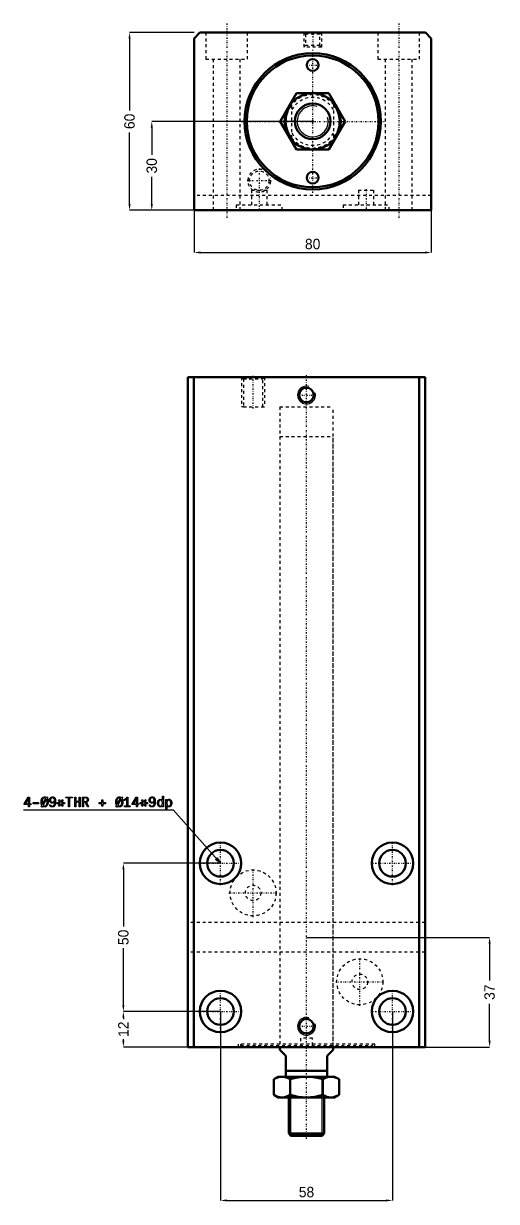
# Model space of a CAD drawing. Header units: millimetres. Extents: x -97 to 358, y -364 to 34.
# Drawn here: x -97.5 to 62, y -364.4 to 33 of the extents above; entities that cross this region are included whole.
import ezdxf

# ---------------------------------------------------------------- set-up
doc = ezdxf.new("R2010")
doc.units = ezdxf.units.MM
doc.linetypes.add('Center', pattern=[1.5, 0.45, -0.5, 0.05, -0.5])
doc.linetypes.add('Dashed', pattern=[2, 1, -1])
for name, color, linetype, lineweight in [('2d ConnectionPoints', 7, 'Continuous', 50), ('AM_0', 7, 'Continuous', 50), ('AM_5', 3, 'Continuous', 25), ('AM_7', 7, 'Center', 25), ('AM_9', 6, 'Dashed', 25)]:
    doc.layers.add(name, color=color, linetype=linetype, lineweight=lineweight)
doc.dimstyles.new('ISO-25', dxfattribs={"dimtxt": 2.5, "dimasz": 2.5, "dimexe": 1.25, "dimexo": 0.625, "dimtad": 1, "dimtxsty": 'Standard', "dimcen": 2.5, "dimadec": 0, "dimazin": 0, "dimtfac": 1, "dimtmove": 0, "dimatfit": 3, "dimfxl": 1, "dimarcsym": 0})

# ---------------------------------------------------------------- blocks, each defined once
blk = doc.blocks.new('1_JECR_32_150ST_EX_rod_0_in_JECR_MF_LA_32_150ST_EX_0_0')
at = {"layer": 'AM_0'}
for p, q in [((-10.97, 0), (-5.48, 9.5)), ((-5.48, 9.5), (5.48, 9.5)), ((5.48, 9.5), (10.97, 0)), ((-5.48, -9.5), (-10.97, 0)), ((10.97, 0), (5.48, -9.5)), ((5.48, -9.5), (-5.48, -9.5))]:
    blk.add_line(p, q, dxfattribs=at)
for radius in [9.5, 6]:
    blk.add_circle((0, 0), radius, dxfattribs=at)
at = {"layer": 'AM_5'}
blk.add_arc((0, 0), 5.23, 75, 15, dxfattribs=at)
at = {"layer": 'AM_9'}
for p, q in [((-7, -5.66), (-7, 5.66)), ((7, 5.66), (7, -5.66))]:
    blk.add_line(p, q, dxfattribs=at)
for points in [[(-7, 5.66), (-7.47, 5.03), (-7.88, 4.36), (-8.23, 3.65), (-8.51, 2.92), (-8.73, 2.17), (-8.89, 1.4), (-8.98, 0.62), (-9, -0.17), (-8.95, -0.95), (-8.83, -1.73), (-8.65, -2.49), (-8.4, -3.23), (-8.09, -3.95), (-7.71, -4.64), (-7.28, -5.3), (-7, -5.66)], [(7, -5.66), (7.47, -5.03), (7.88, -4.36), (8.23, -3.65), (8.51, -2.92), (8.73, -2.17), (8.89, -1.4), (8.98, -0.62), (9, 0.17), (8.95, 0.95), (8.83, 1.73), (8.65, 2.49), (8.4, 3.23), (8.09, 3.95), (7.71, 4.64), (7.28, 5.3), (7, 5.66)]]:
    blk.add_lwpolyline(points, dxfattribs=at)
for radius, start, end in [(9, 38.9424, 141.0576), (8.07, 29.8085, 150.1915), (8.07, 209.8085, 330.1915), (9, 218.9424, 321.0576)]:
    blk.add_arc((0, 0), radius, start, end, dxfattribs=at)
blk = doc.blocks.new('2_JECR_MF_LA_32_150ST_EX_0_body_0_in_JECR_MF_LA_32_150ST_EX_0_0')
at = {"layer": 'AM_0'}
for p, q in [((-38, 30), (-40, 28)), ((-40, 28), (-40, -30)), ((38, 30), (-38, 30)), ((40, 28), (38, 30)), ((40, -30), (40, 28)), ((-40, -30), (40, -30))]:
    blk.add_line(p, q, dxfattribs=at)
for centre, radius in [((0, 0), 23), ((0, 0), 22.25), ((0, 19), 2), ((0, -19), 2)]:
    blk.add_circle(centre, radius, dxfattribs=at)
at = {"layer": 'AM_5', "linetype": 'Dashed'}
for p, q in [((-3, 30), (-3, 25)), ((3, 30), (3, 25))]:
    blk.add_line(p, q, dxfattribs=at)
blk.add_arc((-18, -20), 3.8615, 75, 15, dxfattribs=at)
at = {"layer": 'AM_7'}
for p, q in [((-29, 33), (-29, -33)), ((29, 33), (29, -33)), ((0, 30.25), (0, 24.75)), ((0, -24.15), (0, 24.15)), ((-2.1, 19), (2.1, 19)), ((-24.15, 0), (24.15, 0)), ((-18, -15.9454), (-18, -30.34)), ((-2.1, -19), (2.1, -19)), ((-22.0546, -20), (-13.9454, -20)), ((18, -22.86), (18, -30.34))]:
    blk.add_line(p, q, dxfattribs=at)
at = {"layer": 'AM_9'}
for p, q in [((-36, 30), (-36, 21)), ((-22, 21), (-22, 30)), ((-3, 30), (-2.4585, 29.4585)), ((-2.4585, 29.4585), (-2.4585, 25.5415)), ((2.4585, 29.4585), (-2.4585, 29.4585)), ((2.4585, 29.4585), (3, 30)), ((2.4585, 25.5415), (2.4585, 29.4585)), ((22, 30), (22, 21)), ((36, 21), (36, 30)), ((-2.4585, 25.5415), (-3, 25)), ((3, 25), (-3, 25)), ((2.4585, 25.5415), (-2.4585, 25.5415)), ((3, 25), (2.4585, 25.5415)), ((-36, 21), (-22, 21)), ((-33.5, 21), (-33.5, -30)), ((-24.5, -30), (-24.5, 21)), ((22, 21), (36, 21)), ((24.5, 21), (24.5, -30)), ((33.5, -30), (33.5, 21)), ((-20.6, -23.2), (-15.4, -23.2)), ((-20.6, -23.2), (-20.6, -28.2)), ((-15.4, -28.2), (-15.4, -23.2)), ((15.4, -23.2), (20.6, -23.2)), ((15.4, -23.2), (15.4, -28.2)), ((20.6, -28.2), (20.6, -23.2)), ((40, -25), (-40, -25)), ((-25.75, -28.2), (-10.25, -28.2)), ((-25.75, -28.2), (-25.75, -30)), ((-10.25, -30), (-10.25, -28.2)), ((10.25, -28.2), (25.75, -28.2)), ((10.25, -28.2), (10.25, -30)), ((25.75, -30), (25.75, -28.2))]:
    blk.add_line(p, q, dxfattribs=at)
blk.add_circle((-18, -20), 3.2805, dxfattribs=at)
blk = doc.blocks.new('*D3')
at = {"layer": 'AM_5', "color": 0, "lineweight": -2}
for p, q in [((-40, 30), (-61.75, 30)), ((-61.75, 27.9), (-61.75, 3.71)), ((-61.75, -27.9), (-61.75, -3.71)), ((-40, -30), (-61.75, -30))]:
    blk.add_line(p, q, dxfattribs=at)
at = {"layer": 'AM_5', "color": 0}
for points in [[(-61.4, 27.9), (-62.1, 27.9), (-61.75, 30)], [(-62.1, -27.9), (-61.4, -27.9), (-61.75, -30)]]:
    blk.add_solid(points, dxfattribs=at)
at = {"layer": 'Defpoints', "color": 0}
for p in [(-40, 30), (-61.75, -30), (-40, -30)]:
    blk.add_point(p, dxfattribs=at)
at = {"layer": 'AM_5', "color": 0, "insert": (-61.75, 0), "char_height": 3.5, "attachment_point": 5, "rotation": 90}
blk.add_mtext('60', dxfattribs=at)
blk = doc.blocks.new('*D4')
at = {"layer": 'AM_5', "color": 0, "lineweight": -2}
for p, q in [((0, 0), (-54.25, 0)), ((-54.25, -2.1), (-54.25, -11.29)), ((-54.25, -27.9), (-54.25, -18.71)), ((-40, -30), (-54.25, -30))]:
    blk.add_line(p, q, dxfattribs=at)
at = {"layer": 'AM_5', "color": 0}
for points in [[(-53.9, -2.1), (-54.6, -2.1), (-54.25, 0)], [(-54.6, -27.9), (-53.9, -27.9), (-54.25, -30)]]:
    blk.add_solid(points, dxfattribs=at)
at = {"layer": 'Defpoints', "color": 0}
for p in [(0, 0), (-54.25, -30), (-40, -30)]:
    blk.add_point(p, dxfattribs=at)
at = {"layer": 'AM_5', "color": 0, "insert": (-54.25, -15), "char_height": 3.5, "attachment_point": 5, "rotation": 90}
blk.add_mtext('30', dxfattribs=at)
blk = doc.blocks.new('*D5')
at = {"layer": 'AM_5', "color": 0, "lineweight": -2}
for p, q in [((-40, -30), (-40, -44.25)), ((40, -30), (40, -44.25)), ((-37.9, -44.25), (37.9, -44.25))]:
    blk.add_line(p, q, dxfattribs=at)
at = {"layer": 'AM_5', "color": 0}
for points in [[(-37.9, -43.9), (-37.9, -44.6), (-40, -44.25)], [(37.9, -44.6), (37.9, -43.9), (40, -44.25)]]:
    blk.add_solid(points, dxfattribs=at)
at = {"layer": 'Defpoints', "color": 0}
for p in [(-40, -30), (40, -30), (40, -44.25)]:
    blk.add_point(p, dxfattribs=at)
at = {"layer": 'AM_5', "color": 0, "insert": (0, -41.41), "char_height": 3.5, "attachment_point": 5}
blk.add_mtext('80', dxfattribs=at)
blk = doc.blocks.new('1_JECR_32_150ST_EX_rod_0_in_JECR_MF_LA_32_150ST_EX_0_4')
at = {"layer": 'AM_0'}
for p, q in [((9, -1), (9, 0)), ((-9, 0), (-9, -1)), ((-7, -3), (-9, -1)), ((-7, -10), (-7, -3)), ((9, -1), (7, -3)), ((7, -3), (7, -10)), ((-9.5, -10), (-10.97, -10.85)), ((-10.97, -10.85), (-10.97, -16.15)), ((-9.5, -10), (9.5, -10)), ((-7, -8), (7, -8)), ((-5.48, -10.85), (-5.48, -16.15)), ((5.48, -10.85), (5.48, -16.15)), ((10.97, -10.85), (9.5, -10)), ((10.97, -10.85), (10.97, -16.15)), ((-10.97, -16.15), (-9.5, -17)), ((-9.5, -17), (9.5, -17)), ((-6, -17), (-6, -29.23)), ((6, -29.23), (6, -17)), ((9.5, -17), (10.97, -16.15)), ((-6, -29.23), (6, -29.23)), ((-6, -29.23), (-5.23, -30)), ((-5.23, -30), (5.23, -30)), ((5.23, -30), (6, -29.23))]:
    blk.add_line(p, q, dxfattribs=at)
for points in [[(-8.23, -10), (-8.42, -10), (-9.06, -10.08), (-9.7, -10.26), (-10.34, -10.52), (-10.97, -10.85)], [(-5.48, -10.85), (-6.15, -10.5), (-6.83, -10.23), (-7.53, -10.06), (-8.23, -10)], [(0, -10), (-0.03, -10), (-1.4, -10.06), (-2.76, -10.23), (-4.13, -10.5), (-5.48, -10.85)], [(5.48, -10.85), (4.15, -10.5), (2.8, -10.23), (1.4, -10.06), (0, -10)], [(8.23, -10), (8.03, -10), (7.39, -10.08), (6.76, -10.26), (6.12, -10.52), (5.48, -10.85)], [(10.97, -10.85), (10.3, -10.5), (9.63, -10.23), (8.93, -10.06), (8.23, -10)], [(-10.97, -16.15), (-10.3, -16.5), (-9.63, -16.77), (-8.93, -16.94), (-8.23, -17)], [(-8.23, -17), (-8.03, -17), (-7.39, -16.92), (-6.76, -16.74), (-6.12, -16.48), (-5.48, -16.15)], [(-5.48, -16.15), (-4.15, -16.5), (-2.8, -16.77), (-1.4, -16.94), (0, -17)], [(0, -17), (0.03, -17), (1.4, -16.94), (2.76, -16.77), (4.13, -16.5), (5.48, -16.15)], [(5.48, -16.15), (6.15, -16.5), (6.83, -16.77), (7.53, -16.94), (8.23, -17)], [(8.23, -17), (8.42, -17), (9.06, -16.92), (9.7, -16.74), (10.34, -16.48), (10.97, -16.15)]]:
    blk.add_lwpolyline(points, dxfattribs=at)
at = {"layer": 'AM_5'}
for p, q in [((-5.23, -30), (-5.23, -10)), ((5.23, -30), (5.23, -10))]:
    blk.add_line(p, q, dxfattribs=at)
at = {"layer": 'AM_7'}
blk.add_line((0, -31), (0, 227.3), dxfattribs=at)
at = {"layer": 'AM_9'}
for p, q in [((-9, 216), (9, 216)), ((-9, 216), (-9, 0)), ((9, 0), (9, 216))]:
    blk.add_line(p, q, dxfattribs=at)
blk = doc.blocks.new('2_JECR_MF_LA_32_150ST_EX_0_body_0_in_JECR_MF_LA_32_150ST_EX_0_4')
at = {"layer": 'AM_0'}
for p, q in [((40, 226), (-40, 226)), ((-40, 226), (-40, 0)), ((-38, 226), (-38, 0)), ((38, 226), (38, 0)), ((40, 226), (40, 0)), ((40, 0), (-40, 0))]:
    blk.add_line(p, q, dxfattribs=at)
for centre, radius in [((0, 220), 2.4585), ((-29, 62), 7), ((29, 62), 7), ((-29, 62), 4.5), ((29, 62), 4.5), ((-29, 12), 7), ((-29, 12), 4.5), ((29, 12), 7), ((29, 12), 4.5), ((0, 7), 2.4585)]:
    blk.add_circle(centre, radius, dxfattribs=at)
at = {"layer": 'AM_5', "linetype": 'Dashed'}
for p, q in [((-21.8615, 226), (-21.8615, 216)), ((-14.1385, 226), (-14.1385, 216)), ((-21.2805, 216), (-21.8615, 216)), ((-14.7195, 216), (-14.1385, 216))]:
    blk.add_line(p, q, dxfattribs=at)
at = {"layer": 'AM_5'}
for centre in [(0, 220), (0, 7)]:
    blk.add_arc(centre, 3, 75, 15, dxfattribs=at)
at = {"layer": 'AM_7'}
for p, q in [((-18, 215.5), (-18, 226.5)), ((-3.15, 220), (3.15, 220)), ((-29, 54.65), (-29, 69.35)), ((29, 54.65), (29, 69.35)), ((-36.35, 62), (-21.65, 62)), ((-18, 43.8625), (-18, 60.1375)), ((21.65, 62), (36.35, 62)), ((-26.1375, 52), (-9.8625, 52)), ((18, 13.8625), (18, 30.1375)), ((9.8625, 22), (26.1375, 22)), ((-29, 4.65), (-29, 19.35)), ((29, 4.65), (29, 19.35)), ((-36.35, 12), (-21.65, 12)), ((21.65, 12), (36.35, 12)), ((-3.15, 7), (3.15, 7))]:
    blk.add_line(p, q, dxfattribs=at)
at = {"layer": 'AM_9'}
for p, q in [((-21.8615, 226), (-21.2805, 225.419)), ((-21.2805, 225.419), (-21.2805, 216)), ((-21.2805, 225.419), (-14.7195, 225.419)), ((-14.7195, 225.419), (-14.1385, 226)), ((-14.7195, 216), (-14.7195, 225.419)), ((-21.2805, 216), (-14.7195, 216)), ((-9, 206), (9, 206)), ((-9, 206), (-9, 0.5)), ((9, 0.5), (9, 206)), ((40, 42), (-40, 42)), ((40, 32), (-40, 32)), ((23, 1), (-23, 1)), ((-23, 1), (-23, 0)), ((-22.25, 1), (-22.25, 0.5)), ((-22.25, 0.5), (22.25, 0.5)), ((2, 3), (-2, 3)), ((-2, 3), (-2, 0.5)), ((2, 0.5), (2, 3)), ((22.25, 0.5), (22.25, 1)), ((23, 0), (23, 1))]:
    blk.add_line(p, q, dxfattribs=at)
for centre, radius in [((-18, 52), 7.75), ((-18, 52), 2.6), ((18, 22), 7.75), ((18, 22), 2.6)]:
    blk.add_circle(centre, radius, dxfattribs=at)
blk = doc.blocks.new('*D34')
at = {"layer": 'AM_5', "color": 0, "lineweight": -2}
for p, q in [((-31.08, -300.33), (-31.08, -364.08)), ((26.92, -300.33), (26.92, -364.08)), ((-28.98, -364.08), (24.82, -364.08))]:
    blk.add_line(p, q, dxfattribs=at)
at = {"layer": 'AM_5', "color": 0}
for points in [[(-28.98, -363.73), (-28.98, -364.43), (-31.08, -364.08)], [(24.82, -364.43), (24.82, -363.73), (26.92, -364.08)]]:
    blk.add_solid(points, dxfattribs=at)
at = {"layer": 'Defpoints', "color": 0}
for p in [(-31.08, -300.33), (26.92, -300.33), (26.92, -364.08)]:
    blk.add_point(p, dxfattribs=at)
at = {"layer": 'AM_5', "color": 0, "insert": (-2.08, -361.28), "char_height": 3.5, "attachment_point": 5}
blk.add_mtext('58', dxfattribs=at)
blk = doc.blocks.new('*D35')
at = {"layer": 'AM_5', "color": 0, "lineweight": -2}
for p, q in [((-31.08, -250.33), (-63.83, -250.33)), ((-63.83, -252.43), (-63.83, -271.66)), ((-63.83, -298.23), (-63.83, -279.01)), ((-31.08, -300.33), (-63.83, -300.33))]:
    blk.add_line(p, q, dxfattribs=at)
at = {"layer": 'AM_5', "color": 0}
for points in [[(-63.48, -252.43), (-64.18, -252.43), (-63.83, -250.33)], [(-64.18, -298.23), (-63.48, -298.23), (-63.83, -300.33)]]:
    blk.add_solid(points, dxfattribs=at)
at = {"layer": 'Defpoints', "color": 0}
for p in [(-31.08, -250.33), (-63.83, -300.33), (-31.08, -300.33)]:
    blk.add_point(p, dxfattribs=at)
at = {"layer": 'AM_5', "color": 0, "insert": (-63.83, -275.33), "char_height": 3.5, "attachment_point": 5, "rotation": 90}
blk.add_mtext('50', dxfattribs=at)
blk = doc.blocks.new('*D36')
at = {"layer": 'AM_5', "color": 0, "lineweight": -2}
for p, q in [((-2.08, -275.33), (59.67, -275.33)), ((59.67, -277.43), (59.67, -289.87)), ((59.67, -310.23), (59.67, -297.8)), ((37.92, -312.33), (59.67, -312.33))]:
    blk.add_line(p, q, dxfattribs=at)
at = {"layer": 'AM_5', "color": 0}
for points in [[(60.02, -277.43), (59.32, -277.43), (59.67, -275.33)], [(59.32, -310.23), (60.02, -310.23), (59.67, -312.33)]]:
    blk.add_solid(points, dxfattribs=at)
at = {"layer": 'Defpoints', "color": 0}
for p in [(-2.08, -275.33), (59.67, -275.33), (37.92, -312.33)]:
    blk.add_point(p, dxfattribs=at)
at = {"layer": 'AM_5', "color": 0, "insert": (59.67, -293.83), "char_height": 3.5, "attachment_point": 5, "rotation": 90}
blk.add_mtext('37', dxfattribs=at)
blk = doc.blocks.new('*D37')
at = {"layer": 'AM_5', "color": 0, "lineweight": -2}
for p, q in [((-31.08, -300.33), (-63.83, -300.33)), ((-63.83, -302.43), (-63.83, -302.95)), ((-63.83, -310.23), (-63.83, -309.72)), ((-42.08, -312.33), (-63.83, -312.33))]:
    blk.add_line(p, q, dxfattribs=at)
at = {"layer": 'AM_5', "color": 0}
for points in [[(-63.48, -302.43), (-64.18, -302.43), (-63.83, -300.33)], [(-64.18, -310.23), (-63.48, -310.23), (-63.83, -312.33)]]:
    blk.add_solid(points, dxfattribs=at)
at = {"layer": 'Defpoints', "color": 0}
for p in [(-63.83, -300.33), (-31.08, -300.33), (-42.08, -312.33)]:
    blk.add_point(p, dxfattribs=at)
at = {"layer": 'AM_5', "color": 0, "insert": (-63.83, -306.33), "char_height": 3.5, "attachment_point": 5, "rotation": 90}
blk.add_mtext('12', dxfattribs=at)

msp = doc.modelspace()

# ---------------------------------------------------------------- linework, layer by layer
at = {"layer": '2d ConnectionPoints'}
for p in [(0, 0), (0, 0), (-2.084, -312.332), (-2.084, -312.332)]:
    msp.add_point(p, dxfattribs=at)
at = {"layer": 'AM_5'}
for p, q in [((-97.484, -232.332), (-47.084, -232.332)), ((-47.084, -232.332), (-31.084, -250.332))]:
    msp.add_line(p, q, dxfattribs=at)
for points in [[(-95.787, -230.554), (-97.261, -230.554), (-97.261, -230.258), (-95.919, -227.983), (-95.468, -227.983), (-95.468, -230.247), (-94.977, -230.247), (-94.977, -230.554), (-95.468, -230.554), (-95.468, -231.282), (-95.787, -231.282), (-95.787, -230.554)], [(-95.782, -230.247), (-95.782, -228.365), (-96.87, -230.247), (-95.782, -230.247)], [(-94.229, -229.817), (-92.409, -229.817), (-92.409, -230.226), (-94.229, -230.226), (-94.229, -229.817)], [(-91.343, -230.74), (-91.343, -230.74), (-91.39, -230.646), (-91.452, -230.495), (-91.452, -230.495), (-91.503, -230.333), (-91.53, -230.218), (-91.53, -230.218), (-91.553, -230.1), (-91.577, -229.918), (-91.577, -229.918), (-91.59, -229.729), (-91.593, -229.601), (-91.593, -229.601), (-91.587, -229.406), (-91.557, -229.133), (-91.557, -229.133), (-91.501, -228.882), (-91.45, -228.727), (-91.45, -228.727), (-91.387, -228.584), (-91.274, -228.394), (-91.274, -228.394), (-91.138, -228.234), (-91.034, -228.145), (-91.034, -228.145), (-90.921, -228.07), (-90.736, -227.989), (-90.736, -227.989), (-90.532, -227.946), (-90.385, -227.938), (-90.385, -227.938), (-90.235, -227.946), (-90.026, -227.992), (-90.026, -227.992), (-89.835, -228.077), (-89.718, -228.156), (-89.593, -227.935), (-89.293, -228.108), (-89.473, -228.422), (-89.473, -228.422), (-89.416, -228.513), (-89.343, -228.661), (-89.343, -228.661), (-89.282, -228.825), (-89.248, -228.942), (-89.248, -228.942), (-89.221, -229.065), (-89.191, -229.259), (-89.191, -229.259), (-89.175, -229.463), (-89.172, -229.605), (-89.172, -229.605), (-89.178, -229.793), (-89.206, -230.061), (-89.206, -230.061), (-89.257, -230.314), (-89.305, -230.474), (-89.305, -230.474), (-89.364, -230.624), (-89.473, -230.826), (-89.473, -230.826), (-89.607, -230.999), (-89.71, -231.099), (-89.71, -231.099), (-89.824, -231.183), (-90.014, -231.274), (-90.014, -231.274), (-90.226, -231.323), (-90.38, -231.332), (-90.38, -231.332), (-90.551, -231.32), (-90.786, -231.258), (-90.786, -231.258), (-90.996, -231.143), (-91.122, -231.036), (-91.302, -231.346), (-91.593, -231.182), (-91.343, -230.74)], [(-91.252, -229.635), (-91.252, -229.635), (-91.246, -229.802), (-91.218, -230.04), (-91.218, -230.04), (-91.164, -230.262), (-91.115, -230.401), (-89.969, -228.42), (-89.969, -228.42), (-90.045, -228.364), (-90.165, -228.304), (-90.165, -228.304), (-90.291, -228.271), (-90.378, -228.265), (-90.378, -228.265), (-90.47, -228.272), (-90.604, -228.308), (-90.604, -228.308), (-90.731, -228.376), (-90.813, -228.438), (-90.813, -228.438), (-90.889, -228.513), (-90.993, -228.646), (-90.993, -228.646), (-91.081, -228.804), (-91.132, -228.924), (-91.132, -228.924), (-91.175, -229.052), (-91.222, -229.258), (-91.222, -229.258), (-91.247, -229.479), (-91.252, -229.635)], [(-90.396, -231.004), (-90.396, -231.004), (-90.296, -230.997), (-90.155, -230.958), (-90.155, -230.958), (-90.023, -230.886), (-89.94, -230.819), (-89.94, -230.819), (-89.863, -230.739), (-89.761, -230.601), (-89.761, -230.601), (-89.675, -230.439), (-89.626, -230.317), (-89.626, -230.317), (-89.586, -230.188), (-89.542, -229.986), (-89.542, -229.986), (-89.518, -229.772), (-89.514, -229.623), (-89.514, -229.623), (-89.516, -229.519), (-89.527, -229.368), (-89.527, -229.368), (-89.548, -229.223), (-89.568, -229.13), (-89.568, -229.13), (-89.592, -229.04), (-89.634, -228.913), (-89.634, -228.913), (-89.685, -228.796), (-89.723, -228.722), (-90.904, -230.759), (-90.904, -230.759), (-90.814, -230.847), (-90.669, -230.943), (-90.669, -230.943), (-90.51, -230.994), (-90.396, -231.004)], [(-87.769, -231.327), (-87.769, -231.327), (-87.861, -231.324), (-87.995, -231.309), (-87.995, -231.309), (-88.122, -231.279), (-88.204, -231.252), (-88.204, -231.252), (-88.281, -231.219), (-88.386, -231.16), (-88.386, -231.16), (-88.479, -231.087), (-88.534, -231.032), (-88.534, -231.032), (-88.581, -230.971), (-88.638, -230.872), (-88.638, -230.872), (-88.677, -230.764), (-88.693, -230.686), (-88.406, -230.595), (-88.406, -230.595), (-88.373, -230.683), (-88.312, -230.796), (-88.312, -230.796), (-88.238, -230.886), (-88.181, -230.933), (-88.181, -230.933), (-88.117, -230.97), (-88.004, -231.01), (-88.004, -231.01), (-87.872, -231.032), (-87.774, -231.036), (-87.774, -231.036), (-87.645, -231.027), (-87.477, -230.979), (-87.477, -230.979), (-87.339, -230.889), (-87.264, -230.806), (-87.264, -230.806), (-87.201, -230.712), (-87.125, -230.562), (-87.125, -230.562), (-87.071, -230.4), (-87.048, -230.287), (-87.048, -230.287), (-87.031, -230.167), (-87.011, -229.976), (-87.011, -229.976), (-86.997, -229.769), (-86.991, -229.623), (-86.987, -229.521), (-86.987, -229.521), (-87.038, -229.611), (-87.13, -229.73), (-87.13, -229.73), (-87.239, -229.83), (-87.321, -229.885), (-87.321, -229.885), (-87.408, -229.931), (-87.547, -229.981), (-87.547, -229.981), (-87.694, -230.007), (-87.796, -230.012), (-87.796, -230.012), (-87.903, -230.007), (-88.055, -229.979), (-88.055, -229.979), (-88.198, -229.927), (-88.288, -229.879), (-88.288, -229.879), (-88.372, -229.822), (-88.485, -229.72), (-88.485, -229.72), (-88.58, -229.6), (-88.635, -229.51), (-88.635, -229.51), (-88.68, -229.412), (-88.729, -229.257), (-88.729, -229.257), (-88.756, -229.089), (-88.761, -228.97), (-88.761, -228.97), (-88.756, -228.853), (-88.727, -228.686), (-88.727, -228.686), (-88.673, -228.531), (-88.623, -228.435), (-88.623, -228.435), (-88.564, -228.345), (-88.46, -228.225), (-88.46, -228.225), (-88.336, -228.125), (-88.243, -228.068), (-88.243, -228.068), (-88.144, -228.021), (-87.987, -227.97), (-87.987, -227.97), (-87.819, -227.943), (-87.701, -227.938), (-87.701, -227.938), (-87.542, -227.946), (-87.333, -227.987), (-87.333, -227.987), (-87.158, -228.065), (-87.06, -228.137), (-87.06, -228.137), (-86.977, -228.222), (-86.872, -228.37), (-86.872, -228.37), (-86.794, -228.543), (-86.757, -228.672), (-86.757, -228.672), (-86.728, -228.813), (-86.697, -229.048), (-86.697, -229.048), (-86.68, -229.312), (-86.677, -229.503), (-86.677, -229.503), (-86.68, -229.696), (-86.697, -229.97), (-86.697, -229.97), (-86.728, -230.228), (-86.757, -230.39), (-86.757, -230.39), (-86.795, -230.543), (-86.877, -230.755), (-86.877, -230.755), (-86.988, -230.943), (-87.078, -231.057), (-87.078, -231.057), (-87.182, -231.154), (-87.371, -231.26), (-87.371, -231.26), (-87.597, -231.317), (-87.769, -231.327)], [(-87.755, -229.73), (-87.755, -229.73), (-87.669, -229.726), (-87.549, -229.706), (-87.549, -229.706), (-87.44, -229.668), (-87.374, -229.632), (-87.374, -229.632), (-87.314, -229.59), (-87.236, -229.516), (-87.236, -229.516), (-87.171, -229.427), (-87.136, -229.361), (-87.136, -229.361), (-87.106, -229.289), (-87.075, -229.174), (-87.075, -229.174), (-87.058, -229.049), (-87.055, -228.961), (-87.055, -228.961), (-87.058, -228.877), (-87.076, -228.757), (-87.076, -228.757), (-87.108, -228.645), (-87.138, -228.576), (-87.138, -228.576), (-87.174, -228.511), (-87.238, -228.425), (-87.238, -228.425), (-87.316, -228.352), (-87.374, -228.311), (-87.374, -228.311), (-87.438, -228.276), (-87.54, -228.239), (-87.54, -228.239), (-87.65, -228.219), (-87.728, -228.215), (-87.728, -228.215), (-87.809, -228.219), (-87.922, -228.239), (-87.922, -228.239), (-88.026, -228.277), (-88.09, -228.312), (-88.09, -228.312), (-88.149, -228.353), (-88.227, -228.427), (-88.227, -228.427), (-88.293, -228.514), (-88.33, -228.579), (-88.33, -228.579), (-88.361, -228.649), (-88.394, -228.762), (-88.394, -228.762), (-88.412, -228.884), (-88.415, -228.97), (-88.415, -228.97), (-88.412, -229.055), (-88.396, -229.176), (-88.396, -229.176), (-88.366, -229.289), (-88.338, -229.359), (-88.338, -229.359), (-88.304, -229.426), (-88.243, -229.514), (-88.243, -229.514), (-88.168, -229.589), (-88.112, -229.631), (-88.112, -229.631), (-88.05, -229.667), (-87.948, -229.706), (-87.948, -229.706), (-87.836, -229.726), (-87.755, -229.73)], [(-85.72, -231.002), (-85.167, -230.151), (-85.24, -230.219), (-86.161, -230.219), (-86.161, -229.849), (-85.235, -229.849), (-85.167, -229.903), (-85.72, -229.057), (-85.36, -228.848), (-84.917, -229.764), (-84.475, -228.848), (-84.116, -229.057), (-84.669, -229.903), (-84.601, -229.849), (-83.675, -229.849), (-83.675, -230.219), (-84.601, -230.219), (-84.669, -230.149), (-84.116, -231.002), (-84.475, -231.211), (-84.917, -230.292), (-85.36, -231.211), (-85.72, -231.002)], [(-82.285, -228.279), (-83.273, -228.279), (-83.273, -227.983), (-80.966, -227.983), (-80.966, -228.279), (-81.948, -228.279), (-81.948, -231.282), (-82.285, -231.282), (-82.285, -228.279)], [(-80.229, -227.983), (-79.892, -227.983), (-79.892, -229.375), (-78.746, -229.375), (-78.746, -227.983), (-78.409, -227.983), (-78.409, -231.282), (-78.746, -231.282), (-78.746, -229.698), (-79.892, -229.698), (-79.892, -231.282), (-80.229, -231.282), (-80.229, -227.983)], [(-77.593, -227.983), (-76.633, -227.983), (-76.633, -227.983), (-76.534, -227.987), (-76.389, -228.007), (-76.389, -228.007), (-76.246, -228.044), (-76.153, -228.079), (-76.153, -228.079), (-76.063, -228.121), (-75.941, -228.201), (-75.941, -228.201), (-75.833, -228.299), (-75.769, -228.376), (-75.769, -228.376), (-75.715, -228.46), (-75.656, -228.602), (-75.656, -228.602), (-75.624, -228.762), (-75.618, -228.879), (-75.618, -228.879), (-75.626, -229.008), (-75.665, -229.183), (-75.665, -229.183), (-75.738, -229.337), (-75.805, -229.427), (-75.805, -229.427), (-75.884, -229.507), (-76.02, -229.608), (-76.02, -229.608), (-76.176, -229.686), (-76.292, -229.726), (-75.536, -231.305), (-75.905, -231.305), (-76.642, -229.78), (-76.692, -229.78), (-77.256, -229.78), (-77.256, -231.282), (-77.593, -231.282), (-77.593, -227.983)], [(-76.792, -229.485), (-76.792, -229.485), (-76.696, -229.483), (-76.562, -229.474), (-76.562, -229.474), (-76.442, -229.458), (-76.369, -229.443), (-76.369, -229.443), (-76.301, -229.422), (-76.209, -229.378), (-76.209, -229.378), (-76.129, -229.317), (-76.081, -229.267), (-76.081, -229.267), (-76.041, -229.209), (-75.997, -229.103), (-75.997, -229.103), (-75.973, -228.974), (-75.969, -228.875), (-75.969, -228.875), (-75.977, -228.749), (-76.021, -228.59), (-76.021, -228.59), (-76.102, -228.467), (-76.177, -228.405), (-76.177, -228.405), (-76.264, -228.356), (-76.411, -228.304), (-76.411, -228.304), (-76.576, -228.275), (-76.697, -228.27), (-77.256, -228.27), (-77.256, -229.485), (-76.792, -229.485)], [(-71.135, -230.235), (-71.959, -230.235), (-71.959, -229.826), (-71.135, -229.826), (-71.135, -228.966), (-70.703, -228.966), (-70.703, -229.826), (-69.879, -229.826), (-69.879, -230.235), (-70.703, -230.235), (-70.703, -231.1), (-71.135, -231.1), (-71.135, -230.235)], [(-66.143, -230.74), (-66.143, -230.74), (-66.19, -230.646), (-66.252, -230.495), (-66.252, -230.495), (-66.303, -230.333), (-66.33, -230.218), (-66.33, -230.218), (-66.353, -230.1), (-66.377, -229.918), (-66.377, -229.918), (-66.39, -229.729), (-66.393, -229.601), (-66.393, -229.601), (-66.387, -229.406), (-66.357, -229.133), (-66.357, -229.133), (-66.301, -228.882), (-66.25, -228.727), (-66.25, -228.727), (-66.187, -228.584), (-66.074, -228.394), (-66.074, -228.394), (-65.938, -228.234), (-65.834, -228.145), (-65.834, -228.145), (-65.721, -228.07), (-65.536, -227.989), (-65.536, -227.989), (-65.332, -227.946), (-65.185, -227.938), (-65.185, -227.938), (-65.035, -227.946), (-64.826, -227.992), (-64.826, -227.992), (-64.635, -228.077), (-64.518, -228.156), (-64.393, -227.935), (-64.093, -228.108), (-64.273, -228.422), (-64.273, -228.422), (-64.216, -228.513), (-64.143, -228.661), (-64.143, -228.661), (-64.082, -228.825), (-64.048, -228.942), (-64.048, -228.942), (-64.021, -229.065), (-63.991, -229.259), (-63.991, -229.259), (-63.975, -229.463), (-63.972, -229.605), (-63.972, -229.605), (-63.978, -229.793), (-64.006, -230.061), (-64.006, -230.061), (-64.057, -230.314), (-64.105, -230.474), (-64.105, -230.474), (-64.164, -230.624), (-64.273, -230.826), (-64.273, -230.826), (-64.407, -230.999), (-64.51, -231.099), (-64.51, -231.099), (-64.624, -231.183), (-64.814, -231.274), (-64.814, -231.274), (-65.026, -231.323), (-65.18, -231.332), (-65.18, -231.332), (-65.351, -231.32), (-65.586, -231.258), (-65.586, -231.258), (-65.796, -231.143), (-65.922, -231.036), (-66.102, -231.346), (-66.393, -231.182), (-66.143, -230.74)], [(-66.052, -229.635), (-66.052, -229.635), (-66.046, -229.802), (-66.018, -230.04), (-66.018, -230.04), (-65.964, -230.262), (-65.915, -230.401), (-64.769, -228.42), (-64.769, -228.42), (-64.845, -228.364), (-64.965, -228.304), (-64.965, -228.304), (-65.091, -228.271), (-65.178, -228.265), (-65.178, -228.265), (-65.27, -228.272), (-65.404, -228.308), (-65.404, -228.308), (-65.531, -228.376), (-65.613, -228.438), (-65.613, -228.438), (-65.689, -228.513), (-65.793, -228.646), (-65.793, -228.646), (-65.881, -228.804), (-65.932, -228.924), (-65.932, -228.924), (-65.975, -229.052), (-66.022, -229.258), (-66.022, -229.258), (-66.047, -229.479), (-66.052, -229.635)], [(-65.196, -231.004), (-65.196, -231.004), (-65.096, -230.997), (-64.955, -230.958), (-64.955, -230.958), (-64.823, -230.886), (-64.74, -230.819), (-64.74, -230.819), (-64.663, -230.739), (-64.561, -230.601), (-64.561, -230.601), (-64.475, -230.439), (-64.426, -230.317), (-64.426, -230.317), (-64.386, -230.188), (-64.342, -229.986), (-64.342, -229.986), (-64.318, -229.772), (-64.314, -229.623), (-64.314, -229.623), (-64.316, -229.519), (-64.327, -229.368), (-64.327, -229.368), (-64.348, -229.223), (-64.368, -229.13), (-64.368, -229.13), (-64.392, -229.04), (-64.434, -228.913), (-64.434, -228.913), (-64.485, -228.796), (-64.523, -228.722), (-65.704, -230.759), (-65.704, -230.759), (-65.614, -230.847), (-65.469, -230.943), (-65.469, -230.943), (-65.31, -230.994), (-65.196, -231.004)], [(-63.459, -230.991), (-62.621, -230.991), (-62.621, -228.529), (-62.621, -228.529), (-62.666, -228.574), (-62.743, -228.645), (-62.743, -228.645), (-62.829, -228.719), (-62.892, -228.77), (-62.892, -228.77), (-62.958, -228.821), (-63.057, -228.893), (-63.057, -228.893), (-63.157, -228.96), (-63.224, -229.002), (-63.224, -229.002), (-63.29, -229.04), (-63.381, -229.086), (-63.381, -229.086), (-63.463, -229.12), (-63.513, -229.134), (-63.513, -228.788), (-63.513, -228.788), (-63.451, -228.759), (-63.353, -228.703), (-63.353, -228.703), (-63.25, -228.633), (-63.178, -228.578), (-63.178, -228.578), (-63.105, -228.519), (-63, -228.429), (-63, -228.429), (-62.899, -228.334), (-62.833, -228.27), (-62.833, -228.27), (-62.771, -228.206), (-62.688, -228.116), (-62.688, -228.116), (-62.617, -228.034), (-62.576, -227.983), (-62.285, -227.983), (-62.285, -230.991), (-61.525, -230.991), (-61.525, -231.282), (-63.459, -231.282), (-63.459, -230.991)], [(-59.387, -230.554), (-60.861, -230.554), (-60.861, -230.258), (-59.519, -227.983), (-59.068, -227.983), (-59.068, -230.247), (-58.577, -230.247), (-58.577, -230.554), (-59.068, -230.554), (-59.068, -231.282), (-59.387, -231.282), (-59.387, -230.554)], [(-59.382, -230.247), (-59.382, -228.365), (-60.47, -230.247), (-59.382, -230.247)], [(-57.72, -231.002), (-57.167, -230.151), (-57.24, -230.219), (-58.161, -230.219), (-58.161, -229.849), (-57.235, -229.849), (-57.167, -229.903), (-57.72, -229.057), (-57.36, -228.848), (-56.917, -229.764), (-56.475, -228.848), (-56.116, -229.057), (-56.669, -229.903), (-56.601, -229.849), (-55.675, -229.849), (-55.675, -230.219), (-56.601, -230.219), (-56.669, -230.149), (-56.116, -231.002), (-56.475, -231.211), (-56.917, -230.292), (-57.36, -231.211), (-57.72, -231.002)], [(-54.169, -231.327), (-54.169, -231.327), (-54.261, -231.324), (-54.395, -231.309), (-54.395, -231.309), (-54.522, -231.279), (-54.604, -231.252), (-54.604, -231.252), (-54.681, -231.219), (-54.786, -231.16), (-54.786, -231.16), (-54.879, -231.087), (-54.934, -231.032), (-54.934, -231.032), (-54.981, -230.971), (-55.038, -230.872), (-55.038, -230.872), (-55.077, -230.764), (-55.093, -230.686), (-54.806, -230.595), (-54.806, -230.595), (-54.773, -230.683), (-54.712, -230.796), (-54.712, -230.796), (-54.638, -230.886), (-54.581, -230.933), (-54.581, -230.933), (-54.517, -230.97), (-54.404, -231.01), (-54.404, -231.01), (-54.272, -231.032), (-54.174, -231.036), (-54.174, -231.036), (-54.045, -231.027), (-53.877, -230.979), (-53.877, -230.979), (-53.739, -230.889), (-53.664, -230.806), (-53.664, -230.806), (-53.601, -230.712), (-53.525, -230.562), (-53.525, -230.562), (-53.471, -230.4), (-53.448, -230.287), (-53.448, -230.287), (-53.431, -230.167), (-53.411, -229.976), (-53.411, -229.976), (-53.397, -229.769), (-53.391, -229.623), (-53.387, -229.521), (-53.387, -229.521), (-53.438, -229.611), (-53.53, -229.73), (-53.53, -229.73), (-53.639, -229.83), (-53.721, -229.885), (-53.721, -229.885), (-53.808, -229.931), (-53.947, -229.981), (-53.947, -229.981), (-54.094, -230.007), (-54.196, -230.012), (-54.196, -230.012), (-54.303, -230.007), (-54.455, -229.979), (-54.455, -229.979), (-54.598, -229.927), (-54.688, -229.879), (-54.688, -229.879), (-54.772, -229.822), (-54.885, -229.72), (-54.885, -229.72), (-54.98, -229.6), (-55.035, -229.51), (-55.035, -229.51), (-55.08, -229.412), (-55.129, -229.257), (-55.129, -229.257), (-55.156, -229.089), (-55.161, -228.97), (-55.161, -228.97), (-55.156, -228.853), (-55.127, -228.686), (-55.127, -228.686), (-55.073, -228.531), (-55.023, -228.435), (-55.023, -228.435), (-54.964, -228.345), (-54.86, -228.225), (-54.86, -228.225), (-54.736, -228.125), (-54.643, -228.068), (-54.643, -228.068), (-54.544, -228.021), (-54.387, -227.97), (-54.387, -227.97), (-54.219, -227.943), (-54.101, -227.938), (-54.101, -227.938), (-53.942, -227.946), (-53.733, -227.987), (-53.733, -227.987), (-53.558, -228.065), (-53.46, -228.137), (-53.46, -228.137), (-53.377, -228.222), (-53.272, -228.37), (-53.272, -228.37), (-53.194, -228.543), (-53.157, -228.672), (-53.157, -228.672), (-53.128, -228.813), (-53.097, -229.048), (-53.097, -229.048), (-53.08, -229.312), (-53.077, -229.503), (-53.077, -229.503), (-53.08, -229.696), (-53.097, -229.97), (-53.097, -229.97), (-53.128, -230.228), (-53.157, -230.39), (-53.157, -230.39), (-53.195, -230.543), (-53.277, -230.755), (-53.277, -230.755), (-53.388, -230.943), (-53.478, -231.057), (-53.478, -231.057), (-53.582, -231.154), (-53.771, -231.26), (-53.771, -231.26), (-53.997, -231.317), (-54.169, -231.327)], [(-54.155, -229.73), (-54.155, -229.73), (-54.069, -229.726), (-53.949, -229.706), (-53.949, -229.706), (-53.84, -229.668), (-53.774, -229.632), (-53.774, -229.632), (-53.714, -229.59), (-53.636, -229.516), (-53.636, -229.516), (-53.571, -229.427), (-53.536, -229.361), (-53.536, -229.361), (-53.506, -229.289), (-53.475, -229.174), (-53.475, -229.174), (-53.458, -229.049), (-53.455, -228.961), (-53.455, -228.961), (-53.458, -228.877), (-53.476, -228.757), (-53.476, -228.757), (-53.508, -228.645), (-53.538, -228.576), (-53.538, -228.576), (-53.574, -228.511), (-53.638, -228.425), (-53.638, -228.425), (-53.716, -228.352), (-53.774, -228.311), (-53.774, -228.311), (-53.838, -228.276), (-53.94, -228.239), (-53.94, -228.239), (-54.05, -228.219), (-54.128, -228.215), (-54.128, -228.215), (-54.209, -228.219), (-54.322, -228.239), (-54.322, -228.239), (-54.426, -228.277), (-54.49, -228.312), (-54.49, -228.312), (-54.549, -228.353), (-54.627, -228.427), (-54.627, -228.427), (-54.693, -228.514), (-54.73, -228.579), (-54.73, -228.579), (-54.761, -228.649), (-54.794, -228.762), (-54.794, -228.762), (-54.812, -228.884), (-54.815, -228.97), (-54.815, -228.97), (-54.812, -229.055), (-54.796, -229.176), (-54.796, -229.176), (-54.766, -229.289), (-54.738, -229.359), (-54.738, -229.359), (-54.704, -229.426), (-54.643, -229.514), (-54.643, -229.514), (-54.568, -229.589), (-54.512, -229.631), (-54.512, -229.631), (-54.45, -229.667), (-54.348, -229.706), (-54.348, -229.706), (-54.236, -229.726), (-54.155, -229.73)], [(-51.367, -231.309), (-51.367, -231.309), (-51.492, -231.301), (-51.663, -231.261), (-51.663, -231.261), (-51.815, -231.186), (-51.906, -231.117), (-51.906, -231.117), (-51.988, -231.036), (-52.094, -230.898), (-52.094, -230.898), (-52.179, -230.74), (-52.225, -230.624), (-52.225, -230.624), (-52.261, -230.503), (-52.301, -230.318), (-52.301, -230.318), (-52.323, -230.128), (-52.327, -229.999), (-52.327, -229.999), (-52.323, -229.876), (-52.302, -229.695), (-52.302, -229.695), (-52.263, -229.519), (-52.227, -229.404), (-52.227, -229.404), (-52.182, -229.294), (-52.099, -229.144), (-52.099, -229.144), (-51.995, -229.013), (-51.915, -228.935), (-51.915, -228.935), (-51.826, -228.869), (-51.678, -228.798), (-51.678, -228.798), (-51.511, -228.759), (-51.39, -228.752), (-51.39, -228.752), (-51.299, -228.756), (-51.169, -228.775), (-51.169, -228.775), (-51.045, -228.811), (-50.966, -228.844), (-50.966, -228.844), (-50.892, -228.886), (-50.791, -228.966), (-50.791, -228.966), (-50.704, -229.068), (-50.653, -229.148), (-50.653, -227.687), (-50.325, -227.687), (-50.325, -230.736), (-50.325, -230.736), (-50.325, -230.769), (-50.324, -230.822), (-50.324, -230.822), (-50.323, -230.88), (-50.323, -230.921), (-50.323, -230.921), (-50.322, -230.962), (-50.32, -231.015), (-50.32, -231.015), (-50.319, -231.059), (-50.318, -231.084), (-50.311, -231.282), (-50.602, -231.282), (-50.653, -230.927), (-50.653, -230.927), (-50.714, -231.004), (-50.81, -231.103), (-50.81, -231.103), (-50.909, -231.18), (-50.978, -231.22), (-50.978, -231.22), (-51.049, -231.252), (-51.162, -231.287), (-51.162, -231.287), (-51.282, -231.306), (-51.367, -231.309)], [(-51.294, -231.041), (-51.294, -231.041), (-51.203, -231.034), (-51.081, -231.001), (-51.081, -231.001), (-50.976, -230.94), (-50.915, -230.884), (-50.915, -230.884), (-50.862, -230.818), (-50.794, -230.708), (-50.794, -230.708), (-50.742, -230.585), (-50.715, -230.496), (-50.715, -230.496), (-50.694, -230.403), (-50.672, -230.261), (-50.672, -230.261), (-50.659, -230.115), (-50.657, -230.017), (-50.657, -230.017), (-50.66, -229.918), (-50.674, -229.773), (-50.674, -229.773), (-50.701, -229.633), (-50.725, -229.541), (-50.725, -229.541), (-50.756, -229.455), (-50.815, -229.336), (-50.815, -229.336), (-50.891, -229.232), (-50.949, -229.171), (-50.949, -229.171), (-51.015, -229.118), (-51.127, -229.061), (-51.127, -229.061), (-51.255, -229.031), (-51.349, -229.025), (-51.349, -229.025), (-51.432, -229.031), (-51.547, -229.062), (-51.547, -229.062), (-51.65, -229.12), (-51.712, -229.174), (-51.712, -229.174), (-51.767, -229.237), (-51.839, -229.342), (-51.839, -229.342), (-51.898, -229.462), (-51.929, -229.549), (-51.929, -229.549), (-51.954, -229.64), (-51.982, -229.777), (-51.982, -229.777), (-51.996, -229.915), (-51.999, -230.008), (-51.999, -230.008), (-51.996, -230.105), (-51.979, -230.25), (-51.979, -230.25), (-51.948, -230.394), (-51.92, -230.49), (-51.92, -230.49), (-51.885, -230.582), (-51.82, -230.708), (-51.82, -230.708), (-51.741, -230.819), (-51.681, -230.885), (-51.681, -230.885), (-51.614, -230.941), (-51.504, -231.002), (-51.504, -231.002), (-51.382, -231.034), (-51.294, -231.041)], [(-49.506, -229.339), (-49.506, -229.339), (-49.507, -229.218), (-49.51, -229.046), (-49.51, -229.046), (-49.515, -228.883), (-49.52, -228.779), (-49.206, -228.779), (-49.192, -229.212), (-49.192, -229.212), (-49.138, -229.124), (-49.048, -229.008), (-49.048, -229.008), (-48.946, -228.912), (-48.873, -228.858), (-48.873, -228.858), (-48.795, -228.813), (-48.669, -228.765), (-48.669, -228.765), (-48.533, -228.739), (-48.437, -228.734), (-48.437, -228.734), (-48.317, -228.741), (-48.152, -228.782), (-48.152, -228.782), (-48.005, -228.856), (-47.918, -228.925), (-47.918, -228.925), (-47.84, -229.006), (-47.739, -229.142), (-47.739, -229.142), (-47.658, -229.298), (-47.615, -229.412), (-47.615, -229.412), (-47.58, -229.531), (-47.542, -229.713), (-47.542, -229.713), (-47.522, -229.9), (-47.518, -230.026), (-47.518, -230.026), (-47.522, -230.157), (-47.545, -230.347), (-47.545, -230.347), (-47.586, -230.531), (-47.624, -230.649), (-47.624, -230.649), (-47.671, -230.762), (-47.76, -230.916), (-47.76, -230.916), (-47.87, -231.05), (-47.955, -231.128), (-47.955, -231.128), (-48.05, -231.195), (-48.209, -231.267), (-48.209, -231.267), (-48.388, -231.306), (-48.519, -231.314), (-48.519, -231.314), (-48.602, -231.31), (-48.718, -231.293), (-48.718, -231.293), (-48.824, -231.261), (-48.889, -231.231), (-48.889, -231.231), (-48.95, -231.194), (-49.039, -231.123), (-49.039, -231.123), (-49.124, -231.036), (-49.179, -230.968), (-49.179, -232.146), (-49.506, -232.146), (-49.506, -229.339)], [(-48.521, -231.041), (-48.521, -231.041), (-48.438, -231.035), (-48.323, -231.007), (-48.323, -231.007), (-48.219, -230.954), (-48.155, -230.905), (-48.155, -230.905), (-48.097, -230.848), (-48.022, -230.748), (-48.022, -230.748), (-47.96, -230.633), (-47.926, -230.548), (-47.926, -230.548), (-47.899, -230.458), (-47.869, -230.317), (-47.869, -230.317), (-47.853, -230.169), (-47.85, -230.067), (-47.85, -230.067), (-47.853, -229.972), (-47.866, -229.831), (-47.866, -229.831), (-47.89, -229.689), (-47.913, -229.595), (-47.913, -229.595), (-47.941, -229.504), (-47.995, -229.378), (-47.995, -229.378), (-48.064, -229.266), (-48.118, -229.199), (-48.118, -229.199), (-48.178, -229.141), (-48.28, -229.079), (-48.28, -229.079), (-48.397, -229.045), (-48.483, -229.039), (-48.483, -229.039), (-48.57, -229.045), (-48.691, -229.08), (-48.691, -229.08), (-48.799, -229.144), (-48.864, -229.203), (-48.864, -229.203), (-48.923, -229.271), (-48.999, -229.386), (-48.999, -229.386), (-49.061, -229.515), (-49.095, -229.609), (-49.095, -229.609), (-49.122, -229.705), (-49.151, -229.849), (-49.151, -229.849), (-49.167, -229.993), (-49.17, -230.087), (-49.17, -230.087), (-49.167, -230.172), (-49.154, -230.301), (-49.154, -230.301), (-49.13, -230.431), (-49.107, -230.519), (-49.107, -230.519), (-49.079, -230.604), (-49.024, -230.721), (-49.024, -230.721), (-48.954, -230.826), (-48.899, -230.889), (-48.899, -230.889), (-48.837, -230.944), (-48.732, -231.003), (-48.732, -231.003), (-48.611, -231.035), (-48.521, -231.041)], [(-31.084, -250.332), (-32.793, -249.041), (-32.165, -248.483), (-31.084, -250.332)]]:
    msp.add_lwpolyline(points, dxfattribs=at)

# ---------------------------------------------------------------- block references
for name, p in [('2_JECR_MF_LA_32_150ST_EX_0_body_0_in_JECR_MF_LA_32_150ST_EX_0_0', (0, 0)), ('1_JECR_32_150ST_EX_rod_0_in_JECR_MF_LA_32_150ST_EX_0_0', (0, 0)), ('2_JECR_MF_LA_32_150ST_EX_0_body_0_in_JECR_MF_LA_32_150ST_EX_0_4', (-2.084, -312.332)), ('1_JECR_32_150ST_EX_rod_0_in_JECR_MF_LA_32_150ST_EX_0_4', (-2.084, -312.332))]:
    msp.add_blockref(name, p)

# ---------------------------------------------------------------- dimensions: what is measured, and where the dimension line sits
for base, p1, p2, text, picture, middle in [((-61.75, -30), (-40, 30), (-40, -30), '60', '*D3', (-61.75, 0)), ((-54.25, -30), (0, 0), (-40, -30), '30', '*D4', (-54.25, -15)), ((-63.834, -300.332), (-31.084, -250.332), (-31.084, -300.332), '50', '*D35', (-63.834, -275.332)), ((59.666, -275.332), (37.916, -312.332), (-2.084, -275.332), '37', '*D36', (59.666, -293.832)), ((-63.834, -300.332), (-42.084, -312.332), (-31.084, -300.332), '12', '*D37', (-63.834, -306.332))]:
    dim = msp.add_linear_dim(base=base, p1=p1, p2=p2, angle=90, text=text, dimstyle='ISO-25', override={"dimtxt": 3.5, "dimasz": 2.1, "dimexe": 0, "dimexo": 0, "dimgap": 1.05}, dxfattribs=at)
    dim.commit()
    dim.dimension.update_dxf_attribs({"geometry": picture, "text_midpoint": middle, "dimtype": 160, "text_rotation": 90})
for base, p1, p2, text, picture, middle in [((40, -44.25), (-40, -30), (40, -30), '80', '*D5', (0, -44.25)), ((26.916, -364.082), (-31.084, -300.332), (26.916, -300.332), '58', '*D34', (-2.084, -364.082))]:
    dim = msp.add_linear_dim(base=base, p1=p1, p2=p2, text=text, dimstyle='ISO-25', override={"dimtxt": 3.5, "dimasz": 2.1, "dimexe": 0, "dimexo": 0, "dimgap": 1.05}, dxfattribs=at)
    dim.commit()
    dim.dimension.update_dxf_attribs({"geometry": picture, "text_midpoint": middle, "dimtype": 160})

doc.saveas('drawing.dxf')
